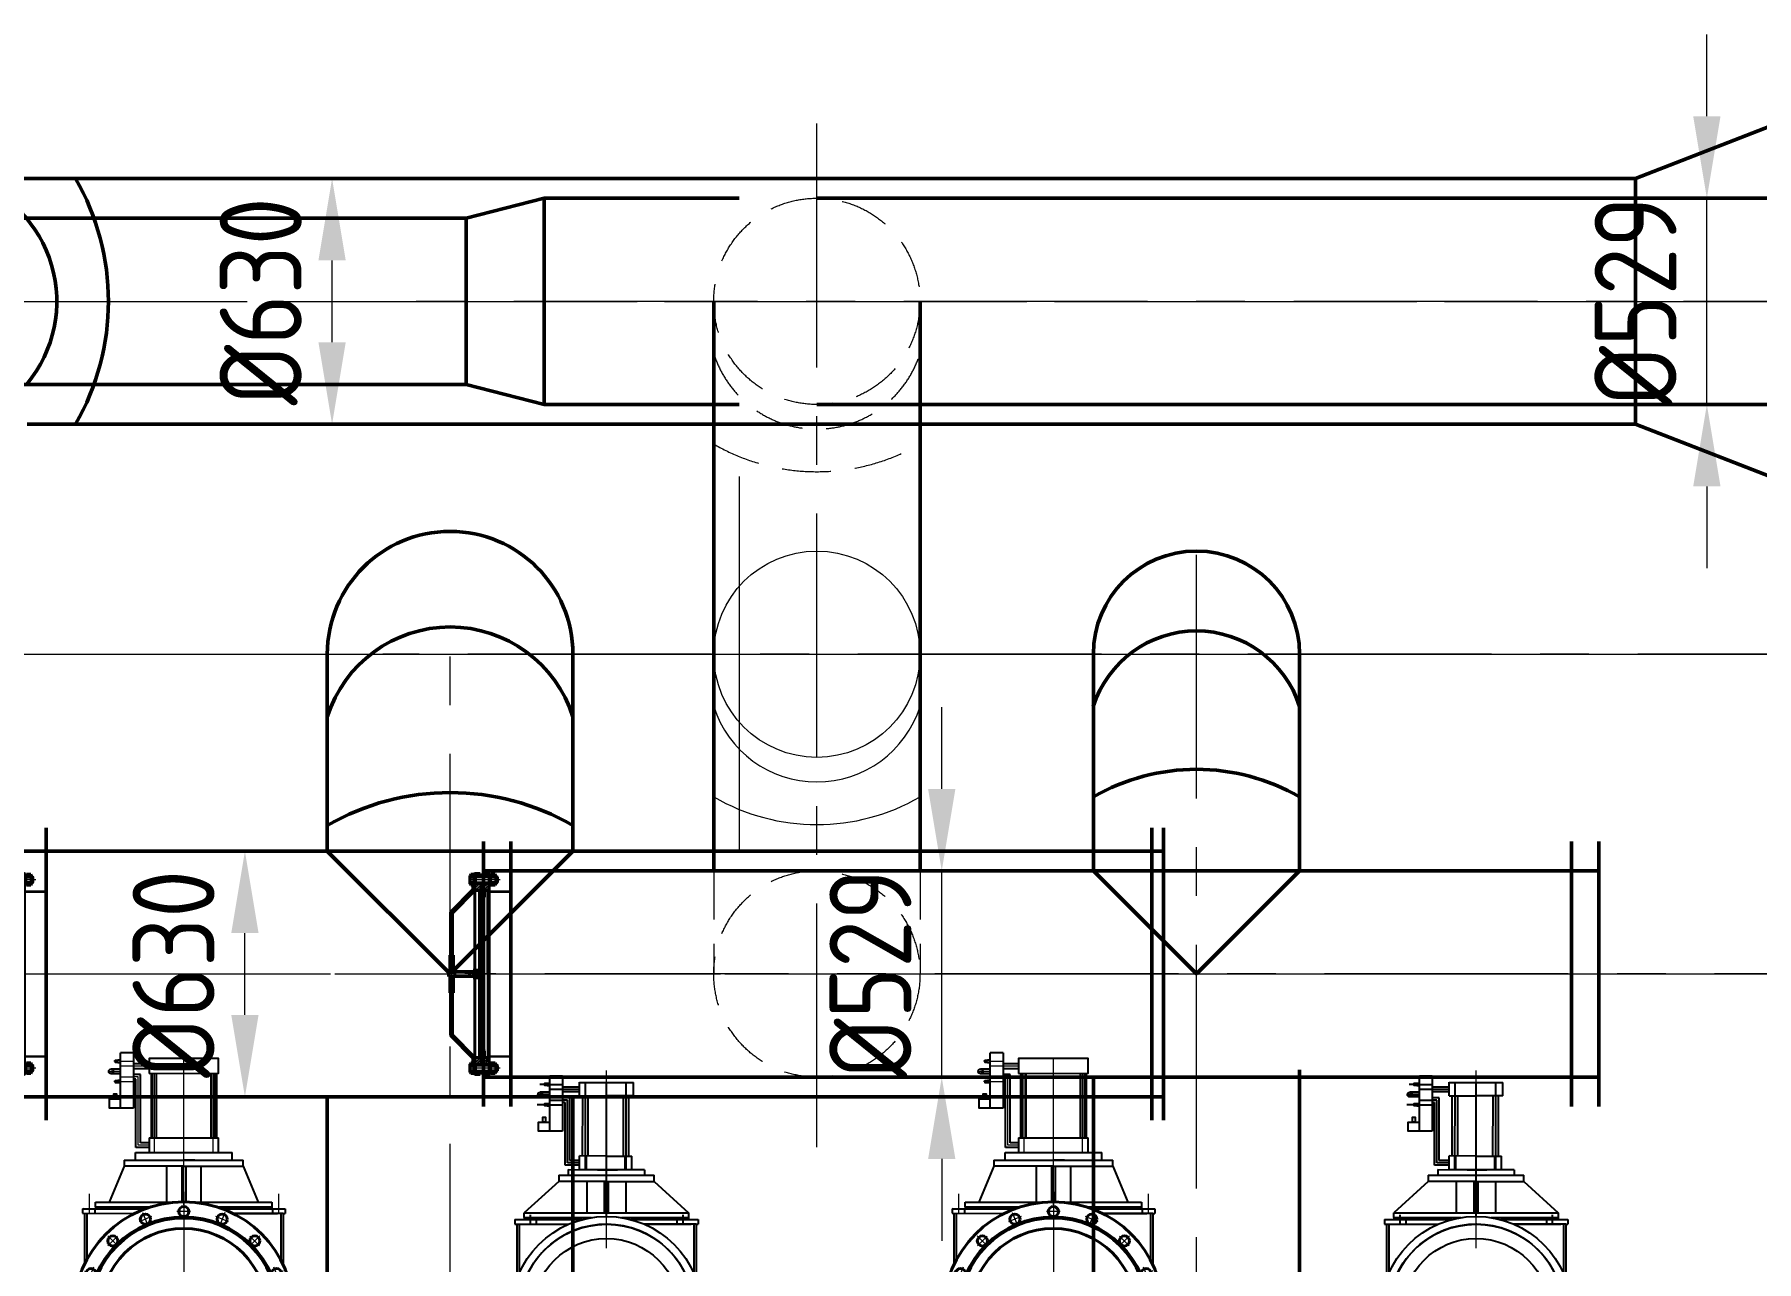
# Model space of a CAD drawing. Header units: millimetres. Extents: x 188205 to 604756, y -401673 to 15123.
# Drawn here: x 349158 to 353575, y -15098 to -11951 of the extents above; entities that cross this region are included whole.
import ezdxf

# ---------------------------------------------------------------- set-up
doc = ezdxf.new("R2010")
doc.units = ezdxf.units.MM
doc.header["$LTSCALE"] = 500
for name, pattern in [('CENTER', [2, 1.25, -0.25, 0.25, -0.25]), ('DASHED2', [0.375, 0.25, -0.125]), ('DASHEDX2', [38.1, 25.4, -12.7]), ('PHANTOM2', [1.25, 0.625, -0.125, 0.125, -0.125, 0.125, -0.125])]:
    doc.linetypes.add(name, pattern=pattern)
for name, color, linetype, lineweight in [('2D', 4, 'PHANTOM2', 20), ('air-smoke', 5, 'Continuous', 50), ('gas', 2, 'Continuous', 50), ('gas-smoke', 6, 'Continuous', 50), ('POU', 4, 'Continuous', 20), ('SHI', 7, 'Continuous', 40), ('WEN', 3, 'Continuous', 20), ('XU', 6, 'DASHED2', 20), ('ZHONG', 1, 'CENTER', 20), ('中心线', 1, 'CENTER', 18), ('尺寸', 4, 'Continuous', 18), ('虚线', 3, 'DASHEDX2', 25)]:
    doc.layers.add(name, color=color, linetype=linetype, lineweight=lineweight)
doc.layers.add('air', color=7, linetype='Continuous', lineweight=50, true_color=0x77bec0)
for name, color, linetype in [('dim', 7, 'Continuous'), ('HAN', 9, 'Continuous'), ('X1', 4, 'Continuous')]:
    doc.layers.add(name, color=color, linetype=linetype)
doc.styles.add('ACC', font='simplex.shx', dxfattribs={"width": 0.75, "bigfont": 'hztxt.shx'})
doc.styles.add('GB', font='gbenor.shx', dxfattribs={"bigfont": 'gbcbig.shx'})
doc.dimstyles.new('ISO-60', dxfattribs={"dimscale": 60, "dimtxt": 3.5, "dimasz": 3.5, "dimexe": 1.8, "dimexo": 1.25, "dimgap": 1.3, "dimtad": 1, "dimrnd": 1, "dimdsep": 46, "dimtxsty": 'GB', "dimcen": 0, "dimclrd": 3, "dimclre": 3, "dimclrt": 256, "dimadec": 0, "dimazin": 0, "dimtfac": 1, "dimtix": 1, "dimtmove": 0, "dimatfit": 3, "dimldrblk": 'DOTSMALL', "dimfxl": 0, "dimlwd": 20, "dimlwe": 20, "dimarcsym": 0})
pattern_1 = [(315, (-8383.129, 8656.28), (-2.245064, -2.245064), [])]
pattern_2 = [(45, (-8383.129, -9706.2963), (-2.245064, 2.245064), [])]
pattern_3 = [(45, (-4402.3579, -2894.9538), (-0.71178518, 0.71178518), [])]
pattern_4 = [(45, (-4402.3579, -2812.4112), (-0.71178518, 0.71178518), [])]
pattern_5 = [(45, (204.382, -1206.0965), (-3.558926, 3.558926), [])]
pattern_6 = [(45, (204.3822, -1206.0965), (-0.7117852, 0.7117852), [])]

# ---------------------------------------------------------------- blocks, each defined once
blk = doc.blocks.new('wf-3tf-dn400-c')
at = {"layer": 'POU'}
h = blk.add_hatch(dxfattribs=at)
h.set_pattern_fill('ANSI31', color=256, style=0)
h.set_pattern_definition(pattern_1)
h.paths.add_polyline_path([(-244.5, -499), (-214, -499), (-214, -525), (-241, -525), (-244, -522), (-244.5, -522)])
h.paths.add_polyline_path([(-270.5, -522), (-282.5, -522), (-282.5, -499), (-270.5, -499)])
h = blk.add_hatch(dxfattribs=at)
h.set_pattern_fill('ANSI31', color=256, style=0)
h.set_pattern_definition(pattern_2)
h.paths.add_polyline_path([(-244.5, -551), (-214, -551), (-214, -525), (-241, -525), (-244, -528), (-244.5, -528)])
h.paths.add_polyline_path([(-270.5, -528), (-282.5, -528), (-282.5, -551), (-270.5, -551)])
h = blk.add_hatch(dxfattribs=at)
h.set_pattern_fill('ANSI31', color=256, style=0)
h.set_pattern_definition(pattern_1)
h.paths.add_polyline_path([(244.5, -522), (244, -522), (241, -525), (214, -525), (214, -499), (244.5, -499)])
h.paths.add_polyline_path([(270.5, -499), (282.5, -499), (282.5, -522), (270.5, -522)])
h = blk.add_hatch(dxfattribs=at)
h.set_pattern_fill('ANSI31', color=256, style=0)
h.set_pattern_definition(pattern_2)
h.paths.add_polyline_path([(244.5, -528), (244, -528), (241, -525), (214, -525), (214, -551), (244.5, -551)])
h.paths.add_polyline_path([(270.5, -551), (282.5, -551), (282.5, -528), (270.5, -528)])
at = {"layer": '尺寸'}
h = blk.add_hatch(dxfattribs=at)
h.set_pattern_fill('LINE', color=256, angle=45, style=0)
h.set_pattern_definition([(45, (-124314.4302, -158400.693), (-2.24506403, 2.24506403), [])])
h.paths.add_polyline_path([(214.9, -311.4), (214.9, -328.9), (221.9, -328.9), (221.9, -322.9), (221.9, -321.9), (224.9, -321.9), (224.9, -322.9), (264.9, -322.9), (264.9, -311.4), (264.9, -304.4), (254.9, -304.4), (254.9, -311.4)])
h.paths.add_polyline_path([(254.9, -361.4), (254.9, -368.4), (264.9, -368.4), (264.9, -361.4), (264.9, -349.9), (224.9, -349.9), (224.9, -350.9), (221.9, -350.9), (221.9, -348.4), (221.9, -343.9), (214.9, -343.9), (214.9, -361.4)])
h = blk.add_hatch(color=256, dxfattribs=at)
h.paths.add_polyline_path([(224.9, -324.4), (221.9, -324.4), (221.9, -328.4), (224.9, -328.4)])
h.paths.add_polyline_path([(224.9, -344.4), (221.9, -344.4), (221.9, -348.4), (224.9, -348.4)])
for p, q in [((-161.9, 522.9), (-161.9, 664.9)), ((-128.9, 664.9), (-161.9, 664.9)), ((-128.9, 664.9), (-128.9, 522.9)), ((-161.9, 622.9), (-186.6, 622.9)), ((-128.9, 642.9), (-128.9, 522.9)), ((-128.9, 636.9), (-89, 636.9)), ((-128.9, 624.9), (-89, 624.9)), ((-161.9, 610.9), (-186.6, 610.9)), ((-110.7, 608.9), (-128.9, 608.9)), ((-122.7, 596.9), (-128.9, 596.9)), ((-122.7, 421.8), (-122.7, 596.9)), ((-110.7, 433.8), (-110.7, 608.9)), ((-84, 611.9), (-84, 446.8)), ((-80, 446.8), (-80, 611.9)), ((-70, 446.8), (-70, 611.9)), ((70, 447), (70, 612.1)), ((80, 447), (80, 612.1)), ((84, 612.1), (84, 447)), ((-128.9, 522.9), (-161.9, 522.9)), ((-89, 446.8), (-89, 408.8)), ((-89, 446.8), (89, 446.8)), ((89, 409), (89, 446.8)), ((-124, 409), (124, 409)), ((-124, 389), (-124, 409)), ((-89, 421.8), (-122.7, 421.8)), ((-89, 433.8), (-110.7, 433.8)), ((124, 389), (124, 409)), ((-152.5, 374), (-191, 282)), ((-152.5, 389), (-152.5, 374)), ((-152.5, 389), (0, 389)), ((-152.5, 389), (-28.5, 389)), ((0, 374), (-152.5, 374)), ((-89, 389), (89, 389)), ((-44, 372.9), (-44, 282)), ((-28.5, 389), (0, 389)), ((-5, 374), (-5, 282.5)), ((0, 389), (152.5, 389)), ((28.5, 389), (0, 389)), ((0, 374), (152.5, 374)), ((5, 374), (5, 282.5)), ((44, 372.9), (44, 282)), ((152.5, 374), (152.5, 389)), ((152.5, 374), (191, 282)), ((-259.8, 265), (-97.9, 265)), ((-259.8, 265), (-259.8, 253.1)), ((-257.5, 265.1), (-97.8, 265)), ((-228, 265.1), (-228, 253.1)), ((-226.2, 282), (-16.8, 282)), ((-226.2, 270), (-226.2, 282)), ((-226.2, 270), (-83.1, 270)), ((-226.2, 270), (-83.1, 270)), ((-226.2, 270), (-226.2, 265)), ((17, 282), (225.8, 282)), ((83.1, 270), (225.8, 270)), ((83.1, 270), (225.8, 270)), ((97.9, 265), (232.9, 265)), ((97.9, 265), (236.7, 265)), ((225.8, 282), (225.8, 270)), ((225.8, 270), (225.8, 265)), ((227.9, 265), (227.9, 253)), ((232.9, 265), (260.2, 265)), ((260.2, 265), (260.2, 253)), ((-259.8, 253.1), (-125.6, 253)), ((-257.5, 253.1), (-125.6, 253)), ((-255, 253.1), (-255, 121.6)), ((-249, 253.1), (-249, 133.4)), ((254.9, 253), (125.6, 253)), ((125.6, 253), (236.9, 253)), ((236.9, 253), (233.9, 253)), ((236.9, 253), (239.9, 253)), ((248.9, 253), (248.9, 133.7)), ((254.9, 253), (254.9, 121.9)), ((255.2, 253), (260.2, 253)), ((-255, -121.6), (-255, -449.9)), ((254.9, -121.9), (254.9, -304.4)), ((-249, -133.4), (-249, -449.9)), ((248.9, -133.7), (248.9, -311.4)), ((-249, -289.9), (248.9, -289.9)), ((-149.9, -290.1), (-149.9, -410)), ((-139.9, -290.1), (-139.9, -410)), ((140.2, -290.4), (139.9, -410.3)), ((150.2, -290.5), (149.9, -410.3)), ((264.9, -304.4), (254.9, -304.4)), ((254.9, -304.4), (254.9, -311.4)), ((264.9, -311.4), (264.9, -304.4)), ((214.9, -336.4), (214.9, -311.4)), ((214.9, -311.4), (254.9, -311.4)), ((214.9, -328.9), (221.9, -328.9)), ((214.9, -336.4), (214.9, -361.4)), ((214.9, -343.9), (221.9, -343.9)), ((221.9, -321.9), (224.9, -321.9)), ((221.9, -324.4), (221.9, -321.9)), ((221.9, -336.4), (221.9, -322.9)), ((224.9, -324.4), (221.9, -324.4)), ((221.9, -328.4), (224.9, -328.4)), ((221.9, -336.4), (221.9, -349.9)), ((221.9, -344.4), (224.9, -344.4)), ((221.9, -348.4), (221.9, -350.9)), ((224.9, -348.4), (221.9, -348.4)), ((221.9, -350.9), (224.9, -350.9)), ((224.9, -321.9), (224.9, -336.4)), ((224.9, -324.4), (264.9, -324.4)), ((224.9, -350.9), (224.9, -336.4)), ((224.9, -348.4), (264.9, -348.4)), ((264.9, -311.4), (264.9, -336.4)), ((264.9, -361.4), (264.9, -336.4)), ((214.9, -361.4), (254.9, -361.4)), ((248.9, -361.4), (248.9, -449.9)), ((254.9, -368.4), (254.9, -361.4)), ((254.9, -368.4), (254.9, -449.9)), ((264.9, -368.4), (254.9, -368.4)), ((264.9, -361.4), (264.9, -368.4)), ((254.9, -410), (-254.9, -410)), ((254.9, -420), (-254.9, -420)), ((248.9, -439.9), (-249, -439.9)), ((-255, -449.9), (-249, -449.9)), ((248.9, -449.9), (-249, -449.9)), ((0, -449.9), (-238.5, -449.9)), ((-212.4, -450), (-212.4, -515)), ((-207.9, -450), (-207.9, -515)), ((0, -449.9), (238.4, -449.9)), ((207.9, -450), (207.9, -515)), ((212.4, -450), (212.4, -515)), ((248.9, -449.9), (254.9, -449.9)), ((212.4, -515), (-212.4, -515)), ((212.4, -535), (-212.4, -535))]:
    blk.add_line(p, q)
for points in [[(-161.9, 646.4), (-175.8, 645.1), (-175.8, 640.9), (-161.9, 639.4)], [(-89, 611.9), (89, 612.1), (89, 650.1), (-89, 649.9)], [(-161.9, 594.4), (-175.8, 593.1), (-175.8, 588.9), (-161.9, 587.4)], [(-172.7, 546.5), (-179.7, 546.5), (-179.7, 559.1), (-172.7, 559.1)]]:
    blk.add_lwpolyline(points, close=True)
blk.add_lwpolyline([(-161.9, 522.9), (-190.6, 522.9), (-190.6, 546.5), (-161.9, 546.5)])
blk.add_circle((-186.6, 616.9), 6)
at = {"layer": 'SHI'}
for p, q in [((-282.5, -499), (-213, -499)), ((-282.5, -499), (-282.5, -522)), ((-282.5, -522), (-244, -522)), ((-282.5, -528), (-244, -528)), ((-282.5, -551), (-282.5, -528)), ((-270.5, -499), (-270.5, -522)), ((-270.5, -551), (-270.5, -528)), ((-244.5, -499), (-244.5, -522)), ((-244.5, -551), (-244.5, -528)), ((-241, -525), (-244, -522)), ((-241, -525), (-244, -528)), ((-241, -525), (241, -525)), ((-241, -525), (241, -525)), ((-214, -499), (-214, -525)), ((-214, -551), (-214, -525)), ((213, -499), (282.5, -499)), ((214, -499), (214, -525)), ((214, -551), (214, -525)), ((241, -525), (244, -522)), ((241, -525), (244, -528)), ((244, -522), (282.5, -522)), ((244, -528), (282.5, -528)), ((244.5, -499), (244.5, -522)), ((244.5, -551), (244.5, -528)), ((270.5, -499), (270.5, -522)), ((270.5, -551), (270.5, -528)), ((282.5, -499), (282.5, -522)), ((282.5, -551), (282.5, -528)), ((-282.5, -551), (-213, -551)), ((213, -551), (282.5, -551))]:
    blk.add_line(p, q, dxfattribs=at)
for centre, radius in [((0, 0), 282.5), ((0, 257.5), 13), ((0, 0), 244), ((0, 0), 241), ((-98.5, 237.9), 13), ((98.5, 237.9), 13), ((0, 0), 214), ((-182.1, 182.1), 13), ((182.1, 182.1), 13), ((-237.9, 98.5), 13), ((237.9, 98.5), 13), ((-257.5, 0), 13), ((257.5, 0), 13), ((-237.9, -98.5), 13), ((237.9, -98.5), 13), ((-182.1, -182.1), 13), ((182.1, -182.1), 13), ((-98.5, -237.9), 13), ((0, -257.5), 13), ((98.5, -237.9), 13)]:
    blk.add_circle(centre, radius, dxfattribs=at)
at = {"layer": 'ZHONG'}
for p, q in [((0, 307.8), (0, -316.7)), ((-82.4, 244.6), (-114.7, 231.2)), ((-105.6, 255), (-91.2, 220.2)), ((17.5, 257.5), (-17.5, 257.5)), ((114.7, 231.2), (82.3, 244.6)), ((105.6, 255), (91.2, 220.2)), ((-195.1, 195.1), (-168.5, 168.5)), ((-169.7, 194.4), (-194.5, 169.7)), ((195.1, 195.1), (168.5, 168.5)), ((194.4, 169.7), (169.7, 194.5)), ((-255, 105.6), (-220.2, 91.2)), ((-231.2, 114.7), (-244.6, 82.3)), ((255, 105.6), (220.2, 91.2)), ((244.6, 82.4), (231.2, 114.7)), ((-316.9, 0), (319.7, 0)), ((-257.5, 17.5), (-257.5, -17.5)), ((257.5, -17.5), (257.5, 17.5)), ((-244.6, -82.4), (-231.2, -114.7)), ((231.2, -114.7), (244.6, -82.3)), ((-255, -105.6), (-220.2, -91.2)), ((255, -105.6), (220.2, -91.2)), ((-195.1, -195.1), (-168.5, -168.5)), ((-194.4, -169.7), (-169.7, -194.5)), ((195.1, -195.1), (168.5, -168.5)), ((169.7, -194.4), (194.5, -169.7)), ((-105.6, -255), (-91.2, -220.2)), ((105.6, -255), (91.2, -220.2)), ((-114.7, -231.2), (-82.3, -244.6)), ((-17.5, -257.5), (17.5, -257.5)), ((82.4, -244.6), (114.7, -231.2)), ((-257.5, -483.4), (-257.5, -535.4)), ((0, -483.4), (0, -535.4)), ((257.5, -483.4), (257.5, -535.4)), ((-257.5, -566.6), (-257.5, -514.7)), ((0, -566.6), (0, -514.7)), ((257.5, -566.6), (257.5, -514.7))]:
    blk.add_line(p, q, dxfattribs=at)
at = {"layer": '中心线'}
for p, q in [((-161.9, 642.9), (-179.3, 642.9)), ((-161.9, 642.9), (-128.9, 642.9)), ((-161.9, 630.9), (-128.9, 630.9)), ((-128.9, 630.9), (-89, 630.9)), ((0, 409), (0, 650.1)), ((-161.9, 590.9), (-179.3, 590.9)), ((-161.9, 602.9), (-128.9, 602.9)), ((-161.9, 590.9), (-128.9, 590.9)), ((-116.7, 602.9), (-128.9, 602.9)), ((-116.7, 427.8), (-116.7, 602.9)), ((-75, 408.8), (-75, 611.9)), ((75, 409), (75, 612.1)), ((0, 275), (0, 528.1)), ((-89, 427.8), (-116.7, 427.8)), ((-243, 303.1), (-243, 253.1)), ((0, 294.6), (0, -721)), ((242.8, 303), (242.8, 253)), ((242.9, 303), (242.9, 253)), ((214.9, -336.4), (264.9, -336.4))]:
    blk.add_line(p, q, dxfattribs=at)
at = {"layer": '尺寸'}
for p, q in [((-194.2, 616.9), (-161.9, 616.9)), ((-161.9, 616.9), (-186.6, 616.9)), ((224.9, -322.9), (264.9, -322.9)), ((224.9, -349.9), (264.9, -349.9))]:
    blk.add_line(p, q, dxfattribs=at)
at = {"layer": '虚线'}
for p, q in [((248.9, -223), (-249, -223)), ((248.9, -233), (-249, -233))]:
    blk.add_line(p, q, dxfattribs=at)
at = {"layer": 'dim', "style": 'ACC', "width": 0.7}
blk.add_text('DN400', height=80, dxfattribs=at).set_placement((-115.1, -124.2))
blk = doc.blocks.new('wf-3tf-dn350-b')
for p, q in [((-145.4, 583.6), (-171.2, 583.6)), ((-145.4, 463.6), (-145.4, 605.6)), ((-145.4, 605.6), (-112.4, 605.6)), ((-145.4, 583.6), (-112.4, 583.6)), ((-112.4, 605.6), (-112.4, 463.6)), ((-112.4, 583.6), (-112.4, 463.6)), ((-112.4, 577.6), (-69, 577.6)), ((-69, 554.1), (-69, 589.1)), ((-69, 589), (69, 589)), ((-69, 589), (69, 589)), ((-54.1, 365.1), (-54, 589)), ((0, 247), (0, 589)), ((50.4, 365), (50.5, 589)), ((69, 554), (69, 589)), ((-177.7, 557.6), (-145.4, 557.6)), ((-145.4, 531.6), (-177.7, 531.6)), ((-145.4, 563.6), (-170.1, 563.6)), ((-145.4, 557.6), (-170.1, 557.6)), ((-145.4, 551.6), (-170.1, 551.6)), ((-145.4, 571.6), (-112.4, 571.6)), ((-145.4, 543.6), (-112.4, 543.6)), ((-145.4, 531.6), (-112.4, 531.6)), ((-112.4, 571.6), (-69, 571.6)), ((-112.4, 565.6), (-69, 565.6)), ((-94.2, 549.5), (-112.4, 549.6)), ((-100.2, 543.6), (-112.4, 543.6)), ((-106.2, 537.6), (-112.4, 537.6)), ((-106.3, 376.6), (-106.2, 537.6)), ((-100.3, 382.6), (-100.2, 543.6)), ((-94.3, 388.5), (-94.2, 549.5)), ((-69, 554.1), (0, 554)), ((-61.1, 400.1), (-61, 554.1)), ((-47.1, 400), (-47, 554)), ((69, 554), (0, 554)), ((43.4, 400), (43.5, 554)), ((57.4, 400), (57.5, 554)), ((-112.4, 463.6), (-145.4, 463.6)), ((-69.1, 365.1), (-69.1, 400.1)), ((-0.1, 400), (-69.1, 400.1)), ((-51.6, 365), (-51.6, 400)), ((-0.1, 400), (65.4, 400)), ((47.9, 365), (47.9, 400)), ((65.4, 365), (65.4, 400)), ((-69.1, 376.6), (-106.3, 376.6)), ((-69.1, 382.6), (-100.3, 382.6)), ((-98.1, 365.1), (97.9, 364.9)), ((-98.1, 365.1), (-98.1, 351.1)), ((-69.1, 388.6), (-94.3, 388.5)), ((97.9, 364.9), (-69.1, 365.1)), ((-0.1, 365), (-69.1, 365.1)), ((-69.1, 365), (-69.1, 365)), ((-22.9, 365), (19.6, 365)), ((-12.5, 365), (13.1, 365)), ((19.6, 365), (28, 365)), ((97.9, 364.9), (97.9, 350.9)), ((-122.5, 335), (-210.7, 254)), ((-122.5, 351), (122.5, 351)), ((-122.5, 351), (0, 351)), ((-122.5, 351), (-122.5, 335)), ((0, 335), (-122.5, 335)), ((-49.8, 254), (-49.8, 335)), ((-5, 254), (-5, 335)), ((0, 335), (122.5, 335)), ((5, 254), (5, 335)), ((49.8, 335), (49.8, 254)), ((122.5, 335), (122.5, 351)), ((122.5, 335), (210.3, 254)), ((-234.8, 236.9), (-62.2, 237)), ((-234.8, 236.9), (-234.8, 225)), ((-234.8, 225), (-96.9, 225)), ((-230, 225), (-230, 84.4)), ((-224, 225), (-224, 99.2)), ((-210.7, 254), (0, 254)), ((-210.7, 242), (-210.7, 254)), ((-210.7, 242), (-62.2, 242)), ((-210.7, 242), (-210.7, 237)), ((-210.5, 242), (-38.2, 242)), ((-210.5, 242), (-210.5, 237)), ((-210.5, 237), (-62.2, 237)), ((-210.5, 225), (-96.9, 225)), ((-195.5, 249), (-195.5, 225)), ((-180.7, 237), (-180.7, 242)), ((-180.5, 237), (-180.5, 242)), ((-180.5, 237), (-180.5, 225)), ((0, 254), (210.3, 254)), ((38.2, 242), (210.3, 242)), ((62.3, 237), (210.5, 237)), ((62.5, 242), (210.3, 242)), ((62.5, 237), (214.3, 237)), ((230, 225), (97, 225)), ((97, 225), (214.5, 225)), ((180.5, 237), (180.5, 242)), ((180.5, 237), (180.5, 225)), ((195.5, 249), (195.5, 225)), ((195.5, 249), (195.5, 225)), ((210.3, 254), (210.3, 237)), ((210.5, 237), (235.3, 236.9)), ((214.5, 225), (211.5, 225)), ((214.5, 225), (217.5, 225)), ((224, 225), (224, 99.2)), ((230, 225), (230, 84.4)), ((230.3, 225), (235.3, 225)), ((235.3, 236.9), (235.3, 225)), ((-230, -84.4), (-230, -415)), ((230, -84.4), (230, -415)), ((-224, -99.2), (-224, -415)), ((224, -99.2), (224, -415)), ((224, -245), (-224, -245)), ((240, -267.5), (230, -267.5)), ((230, -267.5), (230, -299.5)), ((230, -286), (240, -286)), ((230, -287.5), (240, -287.5)), ((240, -274.5), (240, -267.5)), ((240, -274.5), (240, -299.5)), ((240, -324.5), (240, -299.5)), ((230, -311.5), (240, -311.5)), ((230, -313), (240, -313)), ((230, -331.5), (230, -324.5)), ((240, -331.5), (230, -331.5)), ((240, -324.5), (240, -331.5)), ((224, -395), (-224, -395)), ((-230, -415), (-224, -415)), ((224, -405), (-224, -405)), ((0, -405), (-188.5, -405)), ((-188.5, -405), (-188.5, -456.1)), ((0, -405), (188.5, -405)), ((188.5, -405), (188.5, -456.1)), ((224, -415), (230, -415)), ((0, -456.1), (-245, -456.1)), ((-245, -456.1), (-245, -480.1)), ((0, -480.1), (-245, -480.1)), ((0, -480.1), (-245, -480.1)), ((-245, -504.1), (-245, -480.1)), ((0, -456.1), (245, -456.1)), ((0, -480.1), (245, -480.1)), ((0, -480.1), (245, -480.1)), ((245, -456.1), (245, -480.1)), ((245, -504.1), (245, -480.1)), ((0, -504.1), (-245, -504.1)), ((0, -504.1), (245, -504.1))]:
    blk.add_line(p, q)
for points in [[(-145.4, 587.1), (-159.3, 585.8), (-159.3, 581.6), (-145.4, 580.1)], [(-145.4, 535.1), (-159.3, 533.8), (-159.3, 529.6), (-145.4, 528.1)], [(-156.3, 487.2), (-163.3, 487.2), (-163.3, 499.8), (-156.3, 499.8)]]:
    blk.add_lwpolyline(points, close=True)
blk.add_lwpolyline([(-145.4, 463.6), (-174.1, 463.6), (-174.1, 487.2), (-145.4, 487.2)])
for centre, radius in [((-170.1, 557.6), 6), ((0, 0), 245), ((0, 0), 225), ((0, 0), 188.5)]:
    blk.add_circle(centre, radius)
blk.add_arc((0, 0), 225, 200.1814, 180)
at = {"layer": 'ZHONG'}
for p, q in [((0, -586.1), (0, 619)), ((356, 0), (-311.2, 0))]:
    blk.add_line(p, q, dxfattribs=at)
at = {"insert": (-159.8, -239.3), "char_height": 100, "attachment_point": 1, "style": 'GB'}
blk.add_mtext_dynamic_manual_height_columns('DN350', width=343.773, gutter_width=12.5, heights=[0], dxfattribs=at)
blk = doc.blocks.new('防爆膜-DN400')
at = {"layer": 'WEN'}
h = blk.add_hatch(dxfattribs=at)
h.set_pattern_fill('ANSI31', color=256, scale=8.05293, style=0)
h.set_pattern_definition(pattern_3)
h.paths.add_polyline_path([(-75.7, -40.6), (-76.5, -40.6), (-76.5, -135), (-75.7, -135)])
h = blk.add_hatch(dxfattribs=at)
h.set_pattern_fill('ANSI31', color=256, scale=8.05293, style=0)
h.set_pattern_definition(pattern_3)
h.paths.add_polyline_path([(-75.7, -135), (-76.5, -135), (-76.5, -209), (-75.7, -209)])
at = {"layer": 'X1'}
h = blk.add_hatch(dxfattribs=at)
h.set_pattern_fill('ANSI31', color=256, scale=40.26465, style=0)
h.set_pattern_definition(pattern_5)
h.paths.add_polyline_path([(-55.6, 255.5), (-55.6, 256.5), (-55.6, 257.7), (-69.3, 257.7), (-69.3, 250.8), (-55.6, 250.8)])
h.paths.add_polyline_path([(-79, 257.7), (-92.7, 257.7), (-92.7, 250.8), (-79, 250.8)])
h.paths.add_polyline_path([(-79, 231.1), (-79, 232.3), (-92.7, 232.3), (-92.7, 226.7), (-92.7, 214.2), (-76.5, 214.2), (-76.5, 228.7)])
h.paths.add_polyline_path([(-55.6, 232.3), (-69.3, 232.3), (-69.3, 231.3, -0.198912), (-69.4, 231), (-71.7, 228.7), (-71.7, 214.2), (-55.6, 214.2)])
h = blk.add_hatch(dxfattribs=at)
h.set_pattern_fill('ANSI31', color=256, scale=8.05293, angle=90, style=0)
h.set_pattern_definition([(135, (204.3822, -1206.0965), (-0.7117852, -0.7117852), [])])
h.paths.add_polyline_path([(-75.7, 228.7), (-76.5, 228.7), (-76.5, 193.5), (-75.7, 193.5)])
at = {"layer": 'X1', "ltscale": 0.5}
h = blk.add_hatch(dxfattribs=at)
h.set_pattern_fill('ANSI37', color=256, scale=16.10586, style=0)
h.set_pattern_definition([(45, (204.3822, -1206.0965), (-1.4235704, 1.4235704), []), (135, (204.3822, -1206.0965), (-1.4235704, -1.4235704), [])])
h.paths.add_polyline_path([(-71.7, 228.7), (-75.7, 228.7), (-75.7, 214.2), (-71.7, 214.2)])
at = {"layer": 'X1'}
h = blk.add_hatch(dxfattribs=at)
h.set_pattern_fill('ANSI31', color=256, scale=8.05293, angle=90, style=0)
h.set_pattern_definition([(135, (204.3822, -1200.7151), (-0.7117852, -0.7117852), [])])
h.paths.add_polyline_path([(-75.7, 193.4), (-76.5, 193.4), (-76.5, 193), (-76.5, 134.8), (-75.7, 134.8)])
h = blk.add_hatch(dxfattribs=at)
h.set_pattern_fill('ANSI31', color=256, scale=8.05293, style=0)
h.set_pattern_definition([(315, (-4402.3579, 2894.9538), (-0.71178518, -0.71178518), [])])
h.paths.add_polyline_path([(-75.7, 40.6), (-76.5, 40.6), (-76.5, 135), (-75.7, 135)])
h = blk.add_hatch(dxfattribs=at)
h.set_pattern_fill('ANSI31', color=256, scale=24.15879, style=0)
h.set_pattern_definition([(45, (-2178.5933, -2894.9538), (-2.1353555, 2.1353555), [])])
h.paths.add_polyline_path([(-152.2, 44.9), (-157.1, 47.9), (-157.1, 20.8), (-152.2, 18.4)])
h.paths.add_polyline_path([(-147.4, 41.8), (-152.2, 44.9), (-152.2, 18.4), (-147.4, 16)])
h.paths.add_polyline_path([(-152.2, 18.4), (-157.1, 20.8), (-157.1, 6.4), (-152.2, 6.4)])
h.paths.add_polyline_path([(-147.4, 16), (-152.2, 18.4), (-152.2, 6.4), (-147.4, 6.4)])
h.paths.add_polyline_path([(-147.4, 48.3), (-152.2, 48.3), (-152.2, 44.9), (-147.4, 41.8)])
h.paths.add_polyline_path([(-152.2, 48.3), (-157.1, 48.3), (-157.1, 47.9), (-152.2, 44.9)])
h.paths.add_polyline_path([(-152.2, -6.4), (-157.1, -6.4), (-157.1, -48.3), (-152.2, -48.3)])
h.paths.add_polyline_path([(-147.4, -6.4), (-152.2, -6.4), (-152.2, -48.3), (-147.4, -48.3)])
h = blk.add_hatch(dxfattribs=at)
h.set_pattern_fill('ANSI31', color=256, scale=8.05293, style=0)
h.set_pattern_definition(pattern_6)
h.paths.add_polyline_path([(-75.7, 40.4), (-76.5, 40.4), (-76.5, 0), (-75.7, 0)])
h = blk.add_hatch(dxfattribs=at)
h.set_pattern_fill('ANSI31', color=256, scale=8.05293, style=0)
h.set_pattern_definition(pattern_6)
h.paths.add_polyline_path([(-75.7, 0), (-76.5, 0), (-76.5, -40.6), (-75.7, -40.6)])
at = {"layer": 'X1', "ltscale": 0.5}
h = blk.add_hatch(dxfattribs=at)
h.set_pattern_fill('ANSI31', color=256, scale=8.05293, style=0)
h.set_pattern_definition(pattern_4)
h.paths.add_polyline_path([(-75.7, -126.5), (-76.5, -126.5), (-76.5, -187.8), (-75.7, -187.8)])
h = blk.add_hatch(dxfattribs=at)
h.set_pattern_fill('ANSI31', color=256, scale=40.26465, style=0)
h.set_pattern_definition(pattern_5)
h.paths.add_polyline_path([(-92.7, -232.3), (-79, -232.3), (-79, -231.1), (-76.5, -228.7), (-76.5, -214.2), (-92.7, -214.2)])
h.paths.add_polyline_path([(-92.7, -250.8), (-92.7, -256.5), (-92.7, -257.7), (-79, -257.7), (-79, -250.8)])
at = {"layer": 'X1'}
h = blk.add_hatch(dxfattribs=at)
h.set_pattern_fill('ANSI31', color=256, scale=8.05293, style=0)
h.set_pattern_definition(pattern_4)
h.paths.add_polyline_path([(-75.7, -187.6), (-76.5, -187.6), (-76.5, -229.5), (-75.7, -229.5)])
at = {"layer": 'X1', "ltscale": 0.5}
h = blk.add_hatch(dxfattribs=at)
h.set_pattern_fill('ANSI31', color=256, scale=40.26465, style=0)
h.set_pattern_definition(pattern_5)
h.paths.add_polyline_path([(-71.7, -228.7), (-69.4, -231, -0.198912), (-69.3, -231.3), (-69.3, -232.3), (-55.6, -232.3), (-55.6, -226.7), (-55.6, -214.2), (-71.7, -214.2)])
h.paths.add_polyline_path([(-55.6, -257.7), (-55.6, -250.8), (-69.3, -250.8), (-69.3, -257.7)])
at = {"layer": '2D'}
for p, q in [((-61.2, 0), (-61.2, 214.2)), ((-61.2, 213), (0, 213)), ((-61.2, 209.8), (0, 209.8)), ((-61.2, 0), (-61.2, -214.2)), ((-61.2, -209.8), (0, -209.8)), ((-61.2, -213), (0, -213))]:
    blk.add_line(p, q, dxfattribs=at)
at = {"layer": 'HAN'}
for p, q in [((-91, 248.5), (-55.6, 248.5)), ((-91, 234.7), (-55.6, 234.7)), ((-38.1, 248.5), (-34.7, 248.5)), ((-38.1, 234.7), (-34.7, 234.7)), ((-91, -234.7), (-55.6, -234.7)), ((-91, -248.5), (-55.6, -248.5)), ((-38.1, -234.7), (-34.7, -234.7)), ((-38.1, -248.5), (-34.7, -248.5))]:
    blk.add_line(p, q, dxfattribs=at)
at = {"layer": 'HAN', "linetype": 'Continuous'}
for p, q in [((-160.5, 5.8), (-143.5, 5.8)), ((-97, 5.8), (-106.4, 5.8)), ((-81.9, 5.8), (-80.6, 5.8)), ((-160.5, -5.8), (-143.5, -5.8)), ((-97, -5.8), (-106.4, -5.8)), ((-81.9, -5.8), (-80.6, -5.8))]:
    blk.add_line(p, q, dxfattribs=at)
at = {"layer": 'SHI'}
for p, q in [((-105.1, 252), (-103.1, 255.5)), ((-105.1, 252), (-105.1, 231.1)), ((-105.1, 231.1), (-103.1, 227.6)), ((-103.1, 255.5), (-95.1, 255.5)), ((-103.1, 248.6), (-95.1, 248.6)), ((-103.1, 234.6), (-95.1, 234.6)), ((-103.1, 227.6), (-95.1, 227.6)), ((-97.5, 227.6), (-97.5, 216.2)), ((-95.1, 256.5), (-92.7, 256.5)), ((-95.1, 226.7), (-95.1, 256.5)), ((-95.1, 255.5), (-95.1, 227.6)), ((-95.1, 226.7), (-92.7, 226.7)), ((-92.7, 257.7), (-92.7, 9.9)), ((-79, 257.7), (-92.7, 257.7)), ((-79, 257.7), (-92.7, 257.7)), ((-92.7, 257.7), (-92.7, 198.7)), ((-92.7, 226.7), (-92.7, 256.5)), ((-92.7, 250.8), (-79, 250.8)), ((-92.7, 249.6), (-55.6, 249.6)), ((-92.7, 233.5), (-55.6, 233.5)), ((-92.7, 232.3), (-55.6, 232.3)), ((-91, 249.6), (-91, 233.5)), ((-79, 249.6), (-79, 257.7)), ((-79, 231.1), (-79, 233.5)), ((-79, 231.1), (-76.5, 228.7)), ((-79, 231.1), (-76.5, 228.7)), ((-76.5, 228.7), (-76.5, 0)), ((-76.5, 228.7), (-76.5, 187.6)), ((-76.5, 228.7), (-76.5, 187.6)), ((-75.7, 228.7), (-75.7, 0)), ((-69.4, 231), (-71.7, 228.7)), ((-71.7, 228.7), (-71.7, 197.7)), ((-69.3, 249.6), (-69.3, 257.7)), ((-69.3, 257.7), (-55.6, 257.7)), ((-69.3, 250.8), (-55.6, 250.8)), ((-69.3, 231.3), (-69.3, 233.5)), ((-55.6, 257.7), (-55.6, 0)), ((-55.6, 256.5), (-53.2, 256.5)), ((-55.6, 226.7), (-55.6, 256.5)), ((-55.6, 255.5), (-55.6, 227.6)), ((-55.6, 226.7), (-53.2, 226.7)), ((-53.2, 226.7), (-53.2, 256.5)), ((-53.2, 252), (-51.2, 255.5)), ((-53.2, 252), (-53.2, 231.1)), ((-53.2, 231.1), (-51.2, 227.6)), ((-51.2, 255.5), (-40.1, 255.5)), ((-51.2, 248.6), (-40.1, 248.6)), ((-51.2, 234.6), (-40.1, 234.6)), ((-51.2, 227.6), (-40.1, 227.6)), ((-38.1, 252), (-40.1, 255.5)), ((-38.1, 231.1), (-40.1, 227.6)), ((-38.1, 252), (-38.1, 231.1)), ((-38.1, 249.6), (-35.8, 249.6)), ((-38.1, 233.5), (-35.8, 233.5)), ((-34.7, 248.5), (-35.8, 249.6)), ((-35.8, 249.6), (-35.8, 233.5)), ((-35.8, 233.5), (-34.7, 234.7)), ((-34.7, 248.5), (-34.7, 234.7)), ((-97.5, 216.2), (-154.7, 158.2)), ((-92.7, 214.2), (-149.8, 156.2)), ((-97.5, 216.2), (-92.7, 214.2)), ((-80.6, 214.2), (-80.6, 0)), ((-77.4, 214.2), (-77.4, 0)), ((-77.4, 187.7), (-77.4, 208.6)), ((-76.5, 208.6), (-76.5, 0)), ((-74.9, 194.5), (-70.9, 198.5)), ((-74.9, 194.5), (-74.9, 0)), ((-71.7, 214.2), (-55.6, 214.2)), ((-71.7, 193.1), (-67.7, 197.2)), ((-71.7, 193.1), (-71.7, 0)), ((-70.9, 214.2), (-70.9, 198.5)), ((-67.7, 214.2), (-67.7, 197.2)), ((-154.7, 48.3), (-154.7, 158.2)), ((-154.7, 158.2), (-149.8, 156.2)), ((-149.8, 48.3), (-149.8, 156.2)), ((-157.1, 6.4), (-157.1, 48.3)), ((-157.1, 48.3), (-147.4, 48.3)), ((-147.4, 6.4), (-147.4, 48.3)), ((-160.5, 5.8), (-159.8, 6.4)), ((-160.5, -5.8), (-160.5, 5.8)), ((-159.8, 6.4), (-97, 6.4)), ((-159.8, 6.4), (-159.8, -6.4)), ((-143.5, 6.4), (-143.5, -6.4)), ((-106.4, 6.4), (-106.4, -6.4)), ((-97, -9.9), (-97, 9.9)), ((-90.5, 9.9), (-97, 9.9)), ((-90.5, 6.1), (-97, 6.1)), ((-89.4, 8), (-90.5, 9.9)), ((-89.4, -9.9), (-89.4, 9.9)), ((-82.9, 9.9), (-89.4, 9.9)), ((-89.4, -8), (-89.4, 8)), ((-82.9, 6.1), (-89.4, 6.1)), ((-81.9, 8), (-82.9, 9.9)), ((-81.9, -8), (-81.9, 8)), ((-81.9, 6.4), (-81.2, 6.4)), ((-81.2, 6.4), (-81.2, -6.4)), ((-80.6, 5.8), (-81.2, 6.4)), ((-80.6, -5.8), (-80.6, 5.8)), ((-159.8, -6.4), (-160.5, -5.8)), ((-159.8, -6.4), (-97, -6.4)), ((-157.1, -6.4), (-157.1, -48.3)), ((-147.4, -6.4), (-147.4, -48.3)), ((-90.5, -6.1), (-97, -6.1)), ((-90.5, -9.9), (-97, -9.9)), ((-92.7, -257.7), (-92.7, -9.9)), ((-89.4, -8), (-90.5, -9.9)), ((-82.9, -6.1), (-89.4, -6.1)), ((-82.9, -9.9), (-89.4, -9.9)), ((-81.9, -8), (-82.9, -9.9)), ((-81.9, -6.4), (-81.2, -6.4)), ((-81.2, -6.4), (-80.6, -5.8)), ((-80.6, -214.2), (-80.6, 0)), ((-77.4, -214.2), (-77.4, 0)), ((-76.5, -208.6), (-76.5, 0)), ((-76.5, -228.7), (-76.5, 0)), ((-75.7, -228.7), (-75.7, 0)), ((-74.9, -194.5), (-74.9, 0)), ((-71.7, -193.1), (-71.7, 0)), ((-55.6, -257.7), (-55.6, 0)), ((-157.1, -48.3), (-147.4, -48.3)), ((-154.7, -48.3), (-154.7, -158.2)), ((-149.8, -48.3), (-149.8, -156.2)), ((-154.7, -158.2), (-149.8, -156.2)), ((-97.5, -216.2), (-154.7, -158.2)), ((-92.7, -214.2), (-149.8, -156.2)), ((-97.5, -216.2), (-92.7, -214.2)), ((-97.5, -227.6), (-97.5, -216.2)), ((-92.7, -257.7), (-92.7, -192)), ((-74.9, -194.5), (-70.9, -198.5)), ((-71.7, -193.1), (-67.7, -197.2)), ((-71.7, -228.7), (-71.7, -197.7)), ((-71.7, -214.2), (-55.6, -214.2)), ((-70.9, -214.2), (-70.9, -198.5)), ((-67.7, -214.2), (-67.7, -197.2)), ((-105.1, -231.1), (-103.1, -227.6)), ((-105.1, -252), (-105.1, -231.1)), ((-105.1, -252), (-103.1, -255.5)), ((-103.1, -227.6), (-95.1, -227.6)), ((-103.1, -234.6), (-95.1, -234.6)), ((-103.1, -248.6), (-95.1, -248.6)), ((-103.1, -255.5), (-95.1, -255.5)), ((-95.1, -226.7), (-92.7, -226.7)), ((-95.1, -226.7), (-95.1, -256.5)), ((-95.1, -255.5), (-95.1, -227.6)), ((-95.1, -256.5), (-92.7, -256.5)), ((-92.7, -226.7), (-92.7, -256.5)), ((-92.7, -232.3), (-55.6, -232.3)), ((-92.7, -233.5), (-55.6, -233.5)), ((-92.7, -249.6), (-55.6, -249.6)), ((-92.7, -250.8), (-79, -250.8)), ((-79, -257.7), (-92.7, -257.7)), ((-79, -257.7), (-92.7, -257.7)), ((-91, -249.6), (-91, -233.5)), ((-79, -231.1), (-76.5, -228.7)), ((-79, -231.1), (-76.5, -228.7)), ((-79, -231.1), (-79, -233.5)), ((-79, -249.6), (-79, -257.7)), ((-69.4, -231), (-71.7, -228.7)), ((-69.3, -231.3), (-69.3, -233.5)), ((-69.3, -249.6), (-69.3, -257.7)), ((-69.3, -250.8), (-55.6, -250.8)), ((-69.3, -257.7), (-55.6, -257.7)), ((-55.6, -226.7), (-53.2, -226.7)), ((-55.6, -226.7), (-55.6, -256.5)), ((-55.6, -255.5), (-55.6, -227.6)), ((-55.6, -256.5), (-53.2, -256.5)), ((-53.2, -226.7), (-53.2, -256.5)), ((-53.2, -231.1), (-51.2, -227.6)), ((-53.2, -252), (-53.2, -231.1)), ((-53.2, -252), (-51.2, -255.5)), ((-51.2, -227.6), (-40.1, -227.6)), ((-51.2, -234.6), (-40.1, -234.6)), ((-51.2, -248.6), (-40.1, -248.6)), ((-51.2, -255.5), (-40.1, -255.5)), ((-38.1, -231.1), (-40.1, -227.6)), ((-38.1, -252), (-40.1, -255.5)), ((-38.1, -252), (-38.1, -231.1)), ((-38.1, -233.5), (-35.8, -233.5)), ((-38.1, -249.6), (-35.8, -249.6)), ((-35.8, -233.5), (-34.7, -234.7)), ((-35.8, -249.6), (-35.8, -233.5)), ((-34.7, -248.5), (-35.8, -249.6)), ((-34.7, -248.5), (-34.7, -234.7))]:
    blk.add_line(p, q, dxfattribs=at)
at = {"layer": 'SHI', "ltscale": 0.5}
for p, q in [((-76.5, 228.7), (-71.7, 228.7)), ((-92.7, 214.2), (-76.5, 214.2)), ((-76.5, 214.6), (-76.5, 214.6)), ((-75.7, 214.2), (-71.7, 214.2)), ((-92.7, -214.2), (-76.5, -214.2)), ((-75.7, -214.2), (-71.7, -214.2)), ((-76.5, -228.7), (-71.7, -228.7))]:
    blk.add_line(p, q, dxfattribs=at)
at = {"layer": 'SHI'}
for centre, radius, start, end in [((-99.6, 252.9), 5.6, 188.9393, 231.0607), ((-92, 241.6), 13.1, 147.7958, 212.2042), ((-99.6, 230.3), 5.6, 128.9393, 171.0607), ((-69.7, 231.3), 0.403, 315, 0), ((-47.7, 252.9), 5.6, 188.9393, 231.0607), ((-40.1, 241.6), 13.1, 147.7958, 212.2042), ((-47.7, 230.3), 5.6, 128.9393, 171.0607), ((-43.7, 252.9), 5.6, 308.9393, 351.0607), ((-51.2, 241.6), 13.1, 327.7958, 32.2042), ((-43.7, 230.3), 5.6, 8.9393, 51.0607), ((-92.8, 8.7), 3.39, 311.5501, 348.4499), ((-107.5, 0), 18.1, 340.1469, 19.8531), ((-85.2, 8.7), 3.39, 311.5501, 348.4499), ((-99.9, 0), 18.1, 340.1469, 19.8531), ((-92.8, -8.7), 3.39, 11.5501, 48.4499), ((-85.2, -8.7), 3.39, 11.5501, 48.4499), ((-99.6, -230.3), 5.6, 188.9393, 231.0607), ((-92, -241.6), 13.1, 147.7958, 212.2042), ((-99.6, -252.9), 5.6, 128.9393, 171.0607), ((-69.7, -231.3), 0.403, 0, 45), ((-47.7, -230.3), 5.6, 188.9393, 231.0607), ((-40.1, -241.6), 13.1, 147.7958, 212.2042), ((-47.7, -252.9), 5.6, 128.9393, 171.0607), ((-43.7, -230.3), 5.6, 308.9393, 351.0607), ((-51.2, -241.6), 13.1, 327.7958, 32.2042), ((-43.7, -252.9), 5.6, 8.9393, 51.0607)]:
    blk.add_arc(centre, radius, start, end, dxfattribs=at)
at = {"layer": 'WEN', "ltscale": 0.5}
for points in [[(-83.2, 214.2), (-80.6, 210.9), (-80.6, 214.2)], [(-67.7, 209.8), (-64.4, 214.2), (-67.7, 214.2)], [(-83.2, -214.2), (-80.6, -210.9), (-80.6, -214.2)], [(-67.7, -209.8), (-64.4, -214.2), (-67.7, -214.2)], [(-67.7, -209.8), (-64.4, -214.2), (-67.7, -214.2)]]:
    blk.add_solid(points, dxfattribs=at)
at = {"layer": 'ZHONG'}
for p, q in [((-27.3, 241.6), (-108.7, 241.6)), ((-95.1, 225.2), (-95.1, 215.2)), ((-95.1, 215.2), (-152.2, 157.2)), ((-152.2, 0), (-152.2, 157.2)), ((-164.8, 0), (0, 0)), ((-152.2, 0), (-152.2, -157.2)), ((-95.1, -215.2), (-152.2, -157.2)), ((-95.1, -225.2), (-95.1, -215.2)), ((-27.3, -241.6), (-108.7, -241.6))]:
    blk.add_line(p, q, dxfattribs=at)
blk = doc.blocks.new('air-master-2')
blk.add_circle((-5402.5, -905), 264.5)
for centre, radius, start, end in [((-5402.5, -955.1), 277.5, 197.588, 342.412), ((-5402.5, -812.9), 529, 240, 300)]:
    blk.add_arc(centre, radius, start, end)
at = {"layer": 'air'}
for p, q in [((-5402.5, 264.5), (0, 264.5)), ((-5667, -1460.5), (-5667, 0)), ((-5138, -1460.5), (-5138, 0)), ((-5402.5, -264.5), (0, -264.5)), ((-6187, -2065), (-6187, -1385)), ((-3397, -2065), (-3397, -1385)), ((-6187, -1460.5), (-3397, -1460.5)), ((-6187, -1989.5), (-3397, -1989.5))]:
    blk.add_line(p, q, dxfattribs=at)
at = {"layer": 'XU'}
for p, q in [((-5667, -1460.5), (-5667, -1725)), ((-5138, -1460.5), (-5138, -1725))]:
    blk.add_line(p, q, dxfattribs=at)
for centre in [(-5402.5, 0), (-5402.5, -1725)]:
    blk.add_circle(centre, 264.5, dxfattribs=at)
for centre, radius, start, end in [((-5402.5, -50.1), 277.5, 197.588, 342.412), ((-5402.5, 92.1), 529, 240, 300)]:
    blk.add_arc(centre, radius, start, end, dxfattribs=at)
at = {"layer": 'ZHONG'}
for p, q in [((-5402.5, -2169.3), (-5402.5, 531.7)), ((26445.3, 0), (-6515.5, 0)), ((9327.5, -905), (-6515.5, -905)), ((10524.6, -1725), (-6305.5, -1725))]:
    blk.add_line(p, q, dxfattribs=at)
at = {"layer": 'WEN'}
blk.add_blockref('防爆膜-DN400', (-6187, -1725), dxfattribs=at)
blk = doc.blocks.new('air-waste-master-2')
at = {"layer": 'air-smoke'}
for p, q in [((-264.5, 264.5), (-264.5, 820)), ((264.5, 264.5), (264.5, 820)), ((-1828, 340), (-1828, -340)), ((962, 340), (962, -340)), ((-1828, 264.5), (-264.5, 264.5)), ((-264.5, 264.5), (0, 0)), ((0, 0), (264.5, 264.5)), ((264.5, 264.5), (962, 264.5)), ((-1828, -264.5), (962, -264.5)), ((-264.5, -1254.8), (-264.5, -264.5)), ((264.5, -246.1), (264.5, -264.5)), ((264.5, -1113.1), (264.5, -264.5))]:
    blk.add_line(p, q, dxfattribs=at)
for centre, radius, start, end in [((0, 820), 264.5, 0, 180), ((0, 602.2), 277.5, 17.588, 162.412), ((0, -4.2), 529, 60, 120)]:
    blk.add_arc(centre, radius, start, end, dxfattribs=at)
at = {"layer": 'ZHONG'}
for p, q in [((0, -1550), (0, 1143.8)), ((-574.7, 820), (14388, 820)), ((-1955.6, 0), (14808.7, 0)), ((-574.7, 0), (14388, 0))]:
    blk.add_line(p, q, dxfattribs=at)
blk = doc.blocks.new('gas-master-2')
at = {"layer": 'gas'}
for p, q in [((-5830, 315), (-5330, 510)), ((-10270, 315), (-5830, 315)), ((-5830, 315), (-5830, -315)), ((-9955, -315), (-5830, -315)), ((-5830, -315), (-5330, -510)), ((-7070.5, -1350), (-7070.5, -2100)), ((-10670.5, -1410), (-7070.5, -1410)), ((-10670.5, -2040), (-7070.5, -2040))]:
    blk.add_line(p, q, dxfattribs=at)
for centre, radius, start, end in [((-10209, 0), 330.4, 320.2504, 72.416), ((-10376.3, 0), 630, 330, 30)]:
    blk.add_arc(centre, radius, start, end, dxfattribs=at)
at = {"layer": 'ZHONG'}
for p, q in [((-11320, 0), (18820.5, 0)), ((-11015.7, 0), (19922.4, 0)), ((-11320, -905), (4120.8, -905)), ((-11051.6, -1725), (6880, -1725))]:
    blk.add_line(p, q, dxfattribs=at)
blk = doc.blocks.new('gas-waste-master-2')
at = {"layer": 'gas-smoke'}
for p, q in [((750.5, 820), (750.5, 315)), ((1380.5, 820), (1380.5, 315)), ((30, 375), (30, -375)), ((2895, 375), (2895, -375)), ((30, 315), (750.5, 315)), ((750.5, 315), (1065.5, 0)), ((1380.5, 315), (1065.5, 0)), ((1380.5, 315), (2895, 315)), ((30, -315), (2895, -315)), ((750.5, -1145.2), (750.5, -315)), ((1380.5, -976.4), (1380.5, -315))]:
    blk.add_line(p, q, dxfattribs=at)
for centre, radius, start, end in [((1065.5, 820), 315, 0, 180), ((1065.5, 559.4), 330.4, 17.588, 162.412), ((1065.5, -164.8), 630, 60, 120)]:
    blk.add_arc(centre, radius, start, end, dxfattribs=at)
at = {"layer": 'ZHONG'}
for p, q in [((189.8, 820), (16044.4, 820)), ((1065.5, -1060.8), (1065.5, 820)), ((19.8, 0), (16703.2, 0))]:
    blk.add_line(p, q, dxfattribs=at)
blk.add_blockref('防爆膜-DN400', (30, 0))
blk = doc.blocks.new('*D327')
at = {"layer": 'Defpoints', "color": 0}
for p in [(349921.5, -12320.5), (349924.8, -12320.5), (349856.3, -12950.5)]:
    blk.add_point(p, dxfattribs=at)
at = {"layer": 'WEN', "color": 3, "lineweight": 20}
for p, q in [((349849.8, -12320.5), (349813.5, -12320.5)), ((349921.5, -12740.5), (349921.5, -12530.5)), ((349931.3, -12950.5), (350029.5, -12950.5))]:
    blk.add_line(p, q, dxfattribs=at)
at = {"layer": 'WEN', "color": 3}
for points in [[(349886.5, -12530.5), (349956.5, -12530.5), (349921.5, -12320.5)], [(349886.5, -12740.5), (349956.5, -12740.5), (349921.5, -12950.5)]]:
    blk.add_solid(points, dxfattribs=at)
at = {"layer": 'WEN', "insert": (349738.5, -12635.5), "char_height": 210, "attachment_point": 5, "rotation": 90, "style": 'GB'}
blk.add_mtext('%%c630', dxfattribs=at)
blk = doc.blocks.new('_DotSmall')
at = {"color": 0, "linetype": 'ByBlock', "const_width": 0.5}
blk.add_lwpolyline([(-0.0625, 0, 1), (0.0625, 0, 1)], format="xyb", close=True, dxfattribs=at)
blk = doc.blocks.new('*D328')
at = {"layer": 'Defpoints', "color": 0}
for p in [(353431.9, -12371), (353447.1, -12371), (353431.9, -12900)]:
    blk.add_point(p, dxfattribs=at)
at = {"layer": 'WEN', "color": 3, "lineweight": 20}
for p, q in [((353447.1, -12161), (353447.1, -11951)), ((353447.1, -12900), (353447.1, -12371)), ((353506.9, -12371), (353555.1, -12371)), ((353506.9, -12900), (353555.1, -12900)), ((353447.1, -13110), (353447.1, -13320))]:
    blk.add_line(p, q, dxfattribs=at)
at = {"layer": 'WEN', "color": 3}
for points in [[(353412.1, -12161), (353482.1, -12161), (353447.1, -12371)], [(353412.1, -13110), (353482.1, -13110), (353447.1, -12900)]]:
    blk.add_solid(points, dxfattribs=at)
at = {"layer": 'WEN', "insert": (353264.1, -12635.5), "char_height": 210, "attachment_point": 5, "rotation": 90, "style": 'GB'}
blk.add_mtext('%%c529', dxfattribs=at)
blk = doc.blocks.new('*D341')
at = {"layer": 'Defpoints', "color": 0}
for p in [(349677.3, -14045.5), (349698, -14045.5), (349677.3, -14675.5)]:
    blk.add_point(p, dxfattribs=at)
at = {"layer": 'WEN', "color": 3, "lineweight": 20}
for p, q in [((349752.3, -14045.5), (349806, -14045.5)), ((349698, -14465.5), (349698, -14255.5)), ((349752.3, -14675.5), (349806, -14675.5))]:
    blk.add_line(p, q, dxfattribs=at)
at = {"layer": 'WEN', "color": 3}
for points in [[(349663, -14255.5), (349733, -14255.5), (349698, -14045.5)], [(349663, -14465.5), (349733, -14465.5), (349698, -14675.5)]]:
    blk.add_solid(points, dxfattribs=at)
at = {"layer": 'WEN', "insert": (349515, -14360.5), "char_height": 210, "attachment_point": 5, "rotation": 90, "style": 'GB'}
blk.add_mtext('%%c630', dxfattribs=at)
blk = doc.blocks.new('*D342')
at = {"layer": 'Defpoints', "color": 0}
for p in [(351485, -14096), (351485, -14096), (351485, -14625)]:
    blk.add_point(p, dxfattribs=at)
at = {"layer": 'WEN', "color": 3, "lineweight": 20}
for p, q in [((351485, -13886), (351485, -13676)), ((351410, -14096), (351377, -14096)), ((351485, -14625), (351485, -14096)), ((351410, -14625), (351377, -14625)), ((351485, -14835), (351485, -15045))]:
    blk.add_line(p, q, dxfattribs=at)
at = {"layer": 'WEN', "color": 3}
for points in [[(351450, -13886), (351520, -13886), (351485, -14096)], [(351450, -14835), (351520, -14835), (351485, -14625)]]:
    blk.add_solid(points, dxfattribs=at)
at = {"layer": 'WEN', "insert": (351302, -14360.5), "char_height": 210, "attachment_point": 5, "rotation": 90, "style": 'GB'}
blk.add_mtext('%%c529', dxfattribs=at)

msp = doc.modelspace()

# ---------------------------------------------------------------- linework, layer by layer
at = {"layer": 'air'}
for p, q in [((350465.719, -12370.974), (350265.719, -12422.474)), ((350465.719, -12370.974), (350465.719, -12899.974)), ((350965.719, -12370.974), (350465.719, -12370.974)), ((346702.215, -12422.474), (350265.719, -12422.474)), ((350265.719, -12422.474), (350265.719, -12848.474)), ((346702.215, -12848.474), (350265.719, -12848.474)), ((350465.719, -12899.974), (350265.719, -12848.474)), ((350965.719, -12899.974), (350465.719, -12899.974))]:
    msp.add_line(p, q, dxfattribs=at)
at = {"layer": 'WEN'}
msp.add_line((350965.719, -13085.072), (350965.719, -14041.141), dxfattribs=at)

# ---------------------------------------------------------------- block references
for name, p in [('wf-3tf-dn400-c', (349541.212, -15227.474)), ('wf-3tf-dn400-c', (351771.212, -15227.474)), ('wf-3tf-dn350-b', (350625.208, -15227.474)), ('wf-3tf-dn350-b', (352855.208, -15227.474))]:
    msp.add_blockref(name, p)
for name, p in [('air-master-2', (356567.216, -12635.474)), ('gas-master-2', (359094.204, -12635.474)), ('air-waste-master-2', (352138.216, -14360.474)), ('gas-waste-master-2', (349158.714, -14360.474))]:
    msp.add_blockref(name, p, dxfattribs=at)

# ---------------------------------------------------------------- dimensions: what is measured, and where the dimension line sits
for base, p1, p2, picture, middle in [((353447.116, -12370.974), (353431.938, -12899.974), (353431.938, -12370.974), '*D328', (353264.116, -12635.474)), ((349921.532, -12320.474), (349856.305, -12950.474), (349924.821, -12320.474), '*D327', (349738.532, -12635.474)), ((351485.029, -14095.974), (351485.029, -14624.974), (351485.029, -14095.974), '*D342', (351302.029, -14360.474)), ((349697.959, -14045.486), (349677.265, -14675.486), (349677.265, -14045.486), '*D341', (349514.959, -14360.486))]:
    dim = msp.add_linear_dim(base=base, p1=p1, p2=p2, angle=90, dimstyle='ISO-60', override={"dimpost": '%%c<>'}, dxfattribs=at)
    dim.commit()
    dim.dimension.update_dxf_attribs({"geometry": picture, "text_midpoint": middle})

doc.saveas('drawing.dxf')
